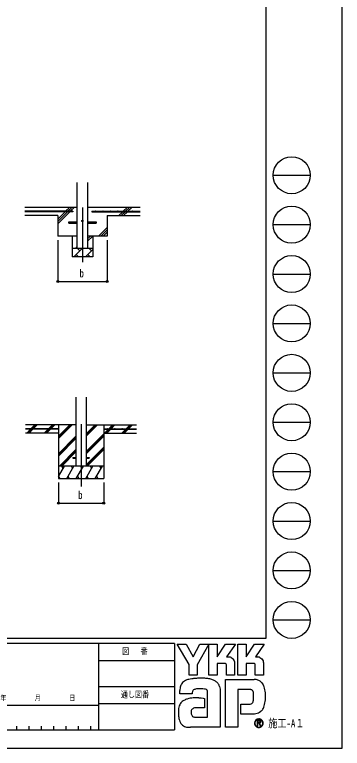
# Model space of a CAD drawing. Units: millimetres, scale not verified. Extents: x -12615 to 12615, y -8910 to 8910.
# Drawn here: x 8634 to 12615, y -8910 to 0 of the extents above; entities that cross this region are included whole.
import ezdxf
from ezdxf.enums import TextEntityAlignment as Align

# ---------------------------------------------------------------- set-up
doc = ezdxf.new("R2010")
doc.units = ezdxf.units.MM
doc.header["$LTSCALE"] = 40
for name, color, linetype in [('0-3_YKK_12', 2, 'Continuous'), ('0-4_YKK_13', 4, 'Continuous'), ('0-5_YKK_A1', 4, 'Continuous'), ('0-6_YKK_D', 6, 'Continuous'), ('0-7_YKK_ZWAK', 7, 'Continuous')]:
    doc.layers.add(name, color=color, linetype=linetype)
doc.styles.add('ＭＳ ゴシック', font='')
doc.styles.get('ＭＳ ゴシック').set_extended_font_data('MS Gothic')

msp = doc.modelspace()

# ---------------------------------------------------------------- linework, layer by layer
at = {"layer": '0-3_YKK_12'}
for p, q in [((9457.6, -2340.08), (9457.6, -3006.03)), ((9440.54, -4972.97), (9440.54, -5732.18))]:
    msp.add_line(p, q, dxfattribs=at)
at = {"layer": '0-4_YKK_13'}
for p, q in [((9292.6, -2517.08), (9395.1, -2517.08)), ((9292.6, -2533.08), (9292.6, -2517.08)), ((9292.6, -2533.08), (9395.1, -2533.08)), ((9520.1, -2517.08), (9622.6, -2517.08)), ((9520.1, -2533.08), (9622.6, -2533.08)), ((9622.6, -2517.08), (9622.6, -2533.08)), ((9340.54, -5377.68), (9340.54, -5386.68)), ((9340.54, -5377.68), (9378.04, -5377.68)), ((9340.54, -5386.68), (9378.04, -5386.68)), ((9503.04, -5377.68), (9540.54, -5377.68)), ((9503.04, -5386.68), (9540.54, -5386.68)), ((9540.54, -5377.68), (9540.54, -5386.68))]:
    msp.add_line(p, q, dxfattribs=at)
msp.add_circle((9457.6, -2505.08), 8, dxfattribs=at)
at = {"layer": '0-5_YKK_A1'}
for p, q in [((9395.1, -2840.08), (9395.1, -2040.08)), ((9520.1, -2040.08), (9520.1, -2840.08)), ((9395.1, -2340.08), (8757.6, -2340.08)), ((9342.6, -2387.58), (8757.6, -2387.58)), ((9342.6, -2392.58), (8757.6, -2392.58)), ((9157.6, -2540.08), (9305.1, -2392.58)), ((9157.6, -2483.52), (9248.54, -2392.58)), ((9157.6, -2511.8), (9276.82, -2392.58)), ((9253.54, -2387.58), (9301.04, -2340.08)), ((9281.82, -2387.58), (9329.32, -2340.08)), ((9310.1, -2387.58), (9357.6, -2340.08)), ((9342.6, -2387.58), (9342.6, -2392.58)), ((10157.6, -2340.08), (9520.1, -2340.08)), ((9572.6, -2387.58), (10157.6, -2387.58)), ((9572.6, -2387.58), (9572.6, -2392.58)), ((9572.6, -2392.58), (10157.6, -2392.58)), ((9901.04, -2440.08), (9948.54, -2392.58)), ((9929.32, -2440.08), (9976.82, -2392.58)), ((9953.54, -2387.58), (10001.04, -2340.08)), ((9957.6, -2440.08), (10005.1, -2392.58)), ((9981.82, -2387.58), (10029.32, -2340.08)), ((10010.1, -2387.58), (10057.6, -2340.08)), ((9157.6, -2440.08), (8757.6, -2440.08)), ((9157.6, -2440.08), (9157.6, -2690.08)), ((9757.6, -2440.08), (9757.6, -2690.08)), ((9757.6, -2440.08), (10157.6, -2440.08)), ((9651.04, -2690.08), (9757.6, -2583.52)), ((9679.32, -2690.08), (9757.6, -2611.8)), ((9707.6, -2690.08), (9757.6, -2640.08)), ((9395.1, -2690.08), (9157.6, -2690.08)), ((9332.6, -2690.08), (9332.6, -2940.08)), ((9520.1, -2751.75), (9581.77, -2690.08)), ((9520.1, -2723.47), (9553.49, -2690.08)), ((9757.6, -2690.08), (9520.1, -2690.08)), ((9582.6, -2690.08), (9582.6, -2940.08)), ((9582.6, -2840.08), (9332.6, -2840.08)), ((9353.34, -2940.08), (9453.34, -2840.08)), ((9375.2, -2840.08), (9395.1, -2820.18)), ((9424.79, -2868.64), (9396.23, -2840.08)), ((9566.21, -2868.64), (9537.66, -2840.08)), ((9582.6, -2940.08), (9332.6, -2940.08)), ((9381.89, -2911.53), (9410.45, -2940.08)), ((9494.76, -2940.08), (9582.6, -2852.24)), ((9523.32, -2911.53), (9551.87, -2940.08)), ((9378.04, -4645.83), (9378.04, -5482.18)), ((9503.04, -4645.83), (9503.04, -5482.18)), ((9378.04, -4982.18), (8765.54, -4982.18)), ((8832.38, -5029.68), (8879.88, -4982.18)), ((8851.38, -5024.83), (8894.02, -4982.18)), ((8860.66, -5029.68), (8908.16, -4982.18)), ((9044.51, -5029.68), (9092.01, -4982.18)), ((9058.65, -5029.68), (9106.15, -4982.18)), ((9072.79, -5029.68), (9120.29, -4982.18)), ((9165.54, -4982.18), (9165.54, -5632.18)), ((9165.54, -5149.06), (9332.43, -4982.18)), ((9165.54, -5134.92), (9318.28, -4982.18)), ((9165.54, -5120.78), (9304.14, -4982.18)), ((9503.04, -5119.93), (9640.79, -4982.18)), ((9503.04, -5105.79), (9626.65, -4982.18)), ((9503.04, -5091.65), (9612.51, -4982.18)), ((9503.04, -4982.18), (10115.54, -4982.18)), ((9715.54, -4982.18), (9715.54, -5632.18)), ((9777.14, -5029.68), (9824.64, -4982.18)), ((9791.28, -5029.68), (9838.78, -4982.18)), ((9805.43, -5029.68), (9852.93, -4982.18)), ((9989.27, -5029.68), (10036.77, -4982.18)), ((10003.42, -5029.68), (10050.92, -4982.18)), ((10017.56, -5029.68), (10065.06, -4982.18)), ((9165.54, -5029.68), (8765.54, -5029.68)), ((9165.54, -5034.68), (8765.54, -5034.68)), ((8779.88, -5082.18), (8827.38, -5034.68)), ((8794.02, -5082.18), (8841.52, -5034.68)), ((8808.16, -5082.18), (8855.66, -5034.68)), ((8846.52, -5029.68), (8848.19, -5028.02)), ((8993.41, -5080.78), (9039.51, -5034.68)), ((9006.15, -5082.18), (9053.65, -5034.68)), ((9020.29, -5082.18), (9067.79, -5034.68)), ((9165.54, -5029.68), (9165.54, -5034.68)), ((9715.54, -5029.68), (10115.54, -5029.68)), ((9715.54, -5029.68), (9715.54, -5034.68)), ((9715.54, -5034.68), (10115.54, -5034.68)), ((9724.64, -5082.18), (9772.14, -5034.68)), ((9738.78, -5082.18), (9786.28, -5034.68)), ((9752.92, -5082.18), (9800.43, -5034.68)), ((9936.77, -5082.18), (9984.27, -5034.68)), ((9950.91, -5082.18), (9998.42, -5034.68)), ((9965.06, -5082.18), (10012.56, -5034.68)), ((9165.54, -5082.18), (8765.54, -5082.18)), ((9165.54, -5332.91), (9378.04, -5120.41)), ((9165.54, -5347.05), (9378.04, -5134.55)), ((9165.54, -5361.19), (9378.04, -5148.7)), ((9503.04, -5303.78), (9715.54, -5091.28)), ((9503.04, -5317.92), (9715.54, -5105.42)), ((9503.04, -5332.06), (9715.54, -5119.56)), ((9715.54, -5082.18), (10115.54, -5082.18)), ((9503.04, -5465.91), (9715.54, -5253.41)), ((9178.4, -5482.18), (9378.04, -5282.54)), ((9192.54, -5482.18), (9378.04, -5296.68)), ((9206.69, -5482.18), (9378.04, -5310.83)), ((9503.04, -5480.05), (9715.54, -5267.55)), ((9515.05, -5482.18), (9715.54, -5281.69)), ((9715.54, -5482.18), (9165.54, -5482.18)), ((9165.54, -5607.63), (9237.97, -5482.18)), ((9222.97, -5508.17), (9207.97, -5482.18)), ((9266.84, -5632.18), (9353.44, -5482.18)), ((9338.44, -5508.16), (9323.44, -5482.18)), ((9382.31, -5632.18), (9468.91, -5482.18)), ((9453.91, -5508.17), (9438.91, -5482.18)), ((9497.78, -5632.18), (9584.38, -5482.18)), ((9569.38, -5508.17), (9554.38, -5482.18)), ((9613.25, -5632.18), (9699.85, -5482.18)), ((9684.85, -5508.16), (9669.85, -5482.18)), ((9166.37, -5606.2), (9181.37, -5632.18)), ((9281.84, -5606.2), (9296.84, -5632.18)), ((9397.31, -5606.2), (9412.31, -5632.18)), ((9512.78, -5606.2), (9527.78, -5632.18)), ((9628.25, -5606.2), (9643.25, -5632.18)), ((9165.54, -5632.18), (9715.54, -5632.18))]:
    msp.add_line(p, q, dxfattribs=at)
for centre in [(8847.6, -2385.08), (8937.6, -2385.08), (9027.6, -2385.08), (9117.6, -2385.08), (9207.6, -2385.08), (9297.6, -2385.08), (9617.6, -2385.08), (9707.6, -2385.08), (9797.6, -2385.08), (9887.6, -2385.08), (9977.6, -2385.08), (10067.6, -2385.08), (8850.54, -5027.18), (8940.54, -5027.18), (9030.54, -5027.18), (9120.54, -5027.18), (9760.54, -5027.18), (9850.54, -5027.18), (9940.54, -5027.18), (10030.54, -5027.18)]:
    msp.add_circle(centre, 2.5, dxfattribs=at)
at = {"layer": '0-6_YKK_D'}
for p, q in [((9157.6, -2740.08), (9157.6, -3241.08)), ((9757.6, -2740.08), (9757.6, -3241.08)), ((9157.6, -3240.08), (9757.6, -3240.08)), ((9165.54, -5682.18), (9165.54, -5933.18)), ((9715.54, -5682.18), (9715.54, -5933.18)), ((9165.54, -5932.18), (9715.54, -5932.18))]:
    msp.add_line(p, q, dxfattribs=at)
for centre in [(9157.6, -3240.08), (9757.6, -3240.08), (9165.54, -5932.18), (9715.54, -5932.18)]:
    msp.add_circle(centre, 12.75, dxfattribs=at)
at = {"layer": '0-7_YKK_ZWAK'}
for p, q in [((11685.06, 8325), (11685.06, -7575)), ((11775.06, -1950), (12225.06, -1950)), ((11775.06, -2550), (12225.06, -2550)), ((11775.06, -3150), (12225.06, -3150)), ((11775.06, -3750), (12225.06, -3750)), ((11775.06, -4350), (12225.06, -4350)), ((11775.06, -4950), (12225.06, -4950)), ((11775.06, -5550), (12225.06, -5550)), ((11775.06, -6150), (12225.06, -6150)), ((11775.06, -6750), (12225.06, -6750)), ((11775.06, -7350), (12225.06, -7350)), ((11685.06, -7575), (-11714.94, -7575)), ((9652.56, -7635), (6555.06, -7635)), ((9652.56, -7635), (9652.56, -8685)), ((10575.06, -7635), (9652.56, -7635)), ((10575.06, -7635), (10575.06, -8685)), ((9652.56, -7845), (10575.06, -7845)), ((9652.56, -8160), (10575.06, -8160)), ((10575.06, -8370), (9652.56, -8370)), ((6555.06, -8385), (9652.56, -8385)), ((8655.06, -8640), (8655.06, -8685)), ((8805.06, -8640), (8805.06, -8685)), ((8955.06, -8640), (8955.06, -8685)), ((9105.06, -8640), (9105.06, -8685)), ((9255.06, -8640), (9255.06, -8685)), ((9405.06, -8640), (9405.06, -8685)), ((9555.06, -8640), (9555.06, -8685)), ((6555.06, -8685), (9652.56, -8685)), ((9652.56, -8685), (10575.06, -8685)), ((11600.02, -8651.94), (11600.02, -8651.94))]:
    msp.add_line(p, q, dxfattribs=at)
for points in [[(-12615, -8910), (12615, -8910), (12615, 8910), (-12615, 8910)], [(10608.06, -7644), (10718.49, -7644), (10801.41, -7800.3), (10884.12, -7644), (10994.63, -7644), (10853.01, -7895.97), (10853.01, -8022.4), (10752.29, -8022.4), (10752.29, -7892.57)]]:
    msp.add_lwpolyline(points, close=True, dxfattribs=at)
for points in [[(11191.64, -7879.83), (11096.31, -7879.83), (11096.31, -8022.29), (10994.74, -8022.29), (10994.74, -7644), (11096.31, -7644), (11096.31, -7798.75), (11196.21, -7644), (11315.52, -7644), (11208.48, -7800.64), (11212.27, -7800.64), (11216.46, -7800.64), (11220.76, -7800.64), (11224.9, -7800.64), (11228.6, -7800.64), (11231.58, -7800.64), (11233.57, -7800.64), (11234.3, -7800.64)], [(11542.53, -7879.83), (11447.31, -7879.83), (11447.31, -8022.4), (11345.69, -8022.4), (11345.69, -7644), (11447.31, -7644), (11447.31, -7798.75), (11547.1, -7644), (11666.41, -7644), (11559.37, -7800.64), (11563.2, -7800.64), (11567.41, -7800.64), (11571.71, -7800.64), (11575.84, -7800.64), (11579.52, -7800.64), (11582.49, -7800.64), (11584.47, -7800.64), (11585.19, -7800.64)], [(11263.52, -7806.64), (11275.65, -7813.57), (11285.92, -7822.6), (11294.18, -7833.36), (11300.27, -7845.45), (11304.03, -7858.49), (11305.32, -7872.11), (11305.32, -8022.65), (11206.23, -8022.65), (11206.23, -7894.23)], [(11614.45, -7806.64), (11626.61, -7813.57), (11636.92, -7822.6), (11645.22, -7833.36), (11651.35, -7845.45), (11655.14, -7858.49), (11656.44, -7872.11), (11656.44, -8022.4), (11557.12, -8022.4), (11557.12, -7894.23)], [(11486.61, -8194.52), (11343.58, -8194.52), (11343.58, -8655), (11193.69, -8655), (11193.69, -8072.37), (11542.06, -8072.37)], [(10814.39, -8196.93), (10807.42, -8200.86), (10801.98, -8205.65), (10797.86, -8211.25), (10794.88, -8217.59), (10792.82, -8224.59), (10791.48, -8232.21), (10790.67, -8240.37), (10790.19, -8249), (10640.23, -8249.37), (10640.67, -8228.86), (10641.5, -8205.82)], [(11123.13, -8157.5), (11127.38, -8174.71), (11129.79, -8193.13), (11130.55, -8212.76), (11130.55, -8655), (10768.66, -8655)], [(10871.84, -8296.58), (10900.22, -8298.46), (10922.53, -8300.96), (10937.13, -8303.3), (10942.36, -8304.7), (10942.36, -8419.42), (10925.77, -8417.67), (10907.57, -8416.68), (10888.94, -8416.3), (10871.06, -8416.36), (10855.1, -8416.69), (10842.25, -8417.13), (10833.68, -8417.51), (10830.56, -8417.68), (10817.59, -8420.05), (10806.4, -8423.76), (10797.01, -8428.84), (10789.4, -8435.31), (10783.58, -8443.19), (10779.55, -8452.51), (10777.31, -8463.3), (10776.86, -8475.57), (10778.29, -8489.07), (10781.15, -8500.22), (10785.28, -8509.25), (10790.48, -8516.37), (10796.58, -8521.78), (10803.4, -8525.72), (10810.76, -8528.37), (10818.48, -8529.97), (10977.79, -8529.97), (10977.79, -8235.22), (10977.83, -8229.38), (10977.53, -8223.66), (10976.78, -8218.16), (10975.5, -8212.94), (10973.59, -8208.07), (10970.96, -8203.64), (10967.51, -8199.72), (10963.16, -8196.37)], [(10963.16, -8196.37), (10953.82, -8192.71), (10938.88, -8189.6), (10919.82, -8187.31), (10898.12, -8186.08), (10875.25, -8186.18), (10852.69, -8187.85)], [(11636.14, -8113.54), (11645.92, -8125.87), (11653.24, -8137.83), (11658.35, -8148.65)], [(11537.48, -8282.99), (11537.29, -8263.9), (11536.38, -8246.69), (11534.23, -8231.59), (11530.31, -8218.78)], [(11623.69, -8462.91), (11609.85, -8473.67), (11595.43, -8482.13), (11580.55, -8488.44), (11565.3, -8492.76), (11549.8, -8495.23), (11534.16, -8496.03), (11380.08, -8496.03), (11380.08, -8374.99), (11466.96, -8374.99), (11482.98, -8374.77), (11497.07, -8373.4), (11509.16, -8369.86)], [(11623.82, -8587.79), (11623.75, -8586.03), (11623.53, -8584.34), (11623.16, -8582.71), (11622.66, -8581.16), (11622.01, -8579.69), (11621.22, -8578.31), (11620.3, -8577.02), (11619.24, -8575.84), (11617.85, -8574.61), (11616.31, -8573.54), (11614.62, -8572.63), (11612.79, -8571.88), (11610.84, -8571.29), (11608.75, -8570.87), (11606.55, -8570.61), (11604.23, -8570.53), (11581.5, -8570.53), (11581.5, -8637.42), (11588.37, -8637.42), (11588.37, -8577.35), (11604.23, -8577.35), (11605.87, -8577.41), (11607.41, -8577.57), (11608.85, -8577.83), (11610.19, -8578.2), (11611.42, -8578.67), (11612.53, -8579.24), (11613.52, -8579.9), (11614.4, -8580.67)], [(11617.08, -8587.79), (11616.66, -8591.01), (11615.51, -8593.54), (11613.78, -8595.47), (11611.64, -8596.87), (11609.23, -8597.83), (11606.71, -8598.42), (11604.25, -8598.72), (11601.99, -8598.8), (11596.03, -8598.8), (11599.04, -8603.91), (11618.68, -8637.65), (11626.54, -8637.65), (11607.6, -8605.17), (11609.37, -8604.82), (11611.07, -8604.37), (11612.67, -8603.83), (11614.19, -8603.2), (11615.6, -8602.47), (11616.92, -8601.65), (11618.14, -8600.73), (11619.24, -8599.73)]]:
    msp.add_lwpolyline(points, dxfattribs=at)
for centre in [(12000.06, -1950), (12000.06, -2550), (12000.06, -3150), (12000.06, -3750), (12000.06, -4350), (12000.06, -4950), (12000.06, -5550), (12000.06, -6150), (12000.06, -6750), (12000.06, -7350)]:
    msp.add_circle(centre, 225, dxfattribs=at)
for centre, radius, start, end in [((11234.45, -7875.57), 74.93, 78.26798, 90.11215), ((11235.52, -7870.11), 69.37, 66.19963, 78.22058), ((11585.34, -7875.7), 75.07, 78.27851, 90.10826), ((11586.37, -7870.44), 69.7, 66.2483, 78.23226), ((11192.17, -7893.88), 14.06, 358.57817, 92.1683), ((11543.13, -7893.81), 14, 358.29941, 92.43455), ((10754.79, -8184.02), 108.55, 122.60463, 137.83438), ((10769.15, -8207.24), 135.84, 108.37421, 122.42809), ((10791.88, -8288.08), 219.75, 100.93159, 107.35499), ((10866.16, -8648.45), 587.69, 97.86054, 101.37938), ((10901.03, -8890.74), 832.48, 94.90201, 97.9576), ((10903.41, -8910.14), 852, 91.6169, 94.94971), ((10900.11, -8772.18), 714.01, 87.51794, 91.66439), ((10909.38, -8573.33), 514.94, 81.92631, 87.59083), ((10936.76, -8385.69), 325.32, 73.67137, 82.05943), ((10977.38, -8249.75), 183.45, 60.60528, 73.9085), ((10994.01, -8216.59), 146.41, 52.17347, 59.90542), ((11008.88, -8197.34), 122.08, 43.55042, 52.14561), ((11536.36, -8232.64), 160.37, 78.73198, 87.96551), ((11541.07, -8208.59), 135.87, 69.03034, 78.69541), ((11545.45, -8196.9), 123.38, 59.39484, 68.9885), ((11547.48, -8193.34), 119.28, 50.3012, 59.3616), ((11546.74, -8194.18), 120.4, 42.05209, 50.28551), ((10913.41, -8221.38), 272.36, 171.55622, 176.72493), ((10821.12, -8207.6), 179.04, 163.48385, 171.57982), ((10774.82, -8193.86), 130.74, 152.2125, 163.4865), ((10754.81, -8183.52), 108.22, 138.03852, 152.12015), ((10853.97, -8290.89), 101.95, 102.4979, 112.84632), ((10873.7, -8375.98), 189.3, 96.37207, 102.75341), ((11017.07, -8189.43), 110.69, 34.48659, 43.50182), ((11017.13, -8189.26), 110.55, 25.58915, 34.43128), ((11007.29, -8193.87), 121.41, 17.43089, 25.54591), ((11487.42, -8268.03), 73.52, 77.94572, 90.63794), ((11493.81, -8238.05), 42.86, 60.20991, 77.92418), ((11487.28, -8228.44), 188.76, 14.76267, 25.00486), ((11371.51, -8259.99), 308.76, 7.9139, 14.95041), ((11497.96, -8230.26), 34.04, 39.8078, 59.75378), ((11492.14, -8234.71), 41.37, 22.65544, 39.38165), ((11196.61, -8284.73), 340.88, 355.2339, 0.29193), ((11255.87, -8276.8), 425.61, 2.54376, 8.01251), ((11189.59, -8280.29), 491.98, 357.76419, 2.60674), ((10754.78, -8438.01), 127.65, 142.04688, 153.80771), ((10750.42, -8434.88), 122.29, 130.60221, 141.94427), ((10757.63, -8443.54), 133.55, 120.60724, 130.53081), ((10771.85, -8467.72), 161.6, 112.58838, 120.58162), ((10790.98, -8513.7), 211.4, 106.61303, 112.59024), ((10821.07, -8614.84), 316.93, 99.87193, 106.59825), ((10837.93, -8709.82), 413.39, 94.78469, 99.91711), ((10846.14, -8804.31), 508.24, 90.80099, 94.81812), ((10847.39, -8874.68), 578.61, 87.57779, 90.82714), ((11495.16, -8338.28), 34.54, 293.91672, 314.09376), ((11490.45, -8334.13), 40.8, 314.78099, 333.92928), ((11460.15, -8319.42), 74.48, 334.00676, 347.34989), ((11377.49, -8300.27), 159.33, 347.14308, 355.40008), ((11307.45, -8294.38), 373.25, 347.15166, 352.97565), ((11208.51, -8281.51), 473.02, 352.8937, 357.82206), ((10914.4, -8470.46), 291.87, 174.55588, 182.47272), ((10826.95, -8462.09), 204.02, 164.97537, 174.56739), ((10777.37, -8448.87), 152.71, 153.89178, 164.94341), ((11523.69, -8350.16), 150.71, 311.57033, 318.66243), ((11506.24, -8334.86), 173.92, 318.67367, 325.29112), ((11551.08, -8368.28), 118.04, 326.23251, 339.61931), ((11440.22, -8325.35), 236.92, 339.22498, 347.31457), ((11077.49, -8467.89), 454.94, 181.90948, 187.89042), ((10886.08, -8494.82), 261.65, 187.80471, 196.36971), ((11600.11, -8604.57), 52.92, 90.09157, 179.92363), ((11600.1, -8604.47), 52.82, 44.93442, 90.08536), ((10785.01, -8524.67), 156.26, 196.3102, 208.20993), ((10741.01, -8548.09), 106.41, 208.29777, 223.35561), ((10731.08, -8556.83), 93.2, 223.64205, 239.63663), ((10739.32, -8541.84), 110.3, 239.8785, 253.65355), ((11599.78, -8604.63), 52.6, 179.86065, 225.14399), ((11599.77, -8604.4), 47.06, 134.8007, 180.12175), ((11599.58, -8604.7), 46.87, 179.75513, 225.29722), ((11600.03, -8604.63), 52.77, 224.94536, 269.98445), ((11599.91, -8604.13), 46.97, 89.86602, 135.149), ((11599.93, -8605.12), 46.82, 224.62822, 270.10973), ((11600.12, -8604.49), 47.33, 45.03108, 90.11509), ((11600.03, -8604.37), 53.04, 269.98802, 314.93777), ((11599.95, -8604.42), 47.52, 270.09072, 359.90926), ((11607.02, -8587.51), 10.06, 358.3894, 42.86139), ((11607.22, -8588.27), 16.6, 316.37674, 1.6565), ((11600.15, -8604.5), 47.31, 0.00643, 45.07115), ((11600.52, -8604.31), 52.41, 359.78949, 45.13288), ((11600.39, -8604.71), 52.54, 314.92572, 0.23508), ((10754.4, -8490.03), 164.26, 253.69102, 263.74909), ((10767.18, -8376.29), 278.71, 263.68487, 270.30455)]:
    msp.add_arc(centre, radius, start, end, dxfattribs=at)

# ---------------------------------------------------------------- texts
at = {"layer": '0-6_YKK_D', "style": 'ＭＳ ゴシック', "width": 0.8}
for p in [(9421.6, -3220.08), (9404.54, -5912.18)]:
    msp.add_text('b', height=98.97, dxfattribs=at).set_placement(p, align=Align.BOTTOM_LEFT)
at = {"layer": '0-7_YKK_ZWAK', "style": 'ＭＳ ゴシック', "width": 0.8}
for s, height, p in [('図\u3000 番', 76.98, (9940.21, -7792.5)), ('年        月        日', 65.98, (8459.72, -8349.64)), ('通し図番', 76.98, (9923.41, -8317.5)), ('施工-A１', 98.97, (11715.06, -8685))]:
    msp.add_text(s, height=height, dxfattribs=at).set_placement(p, align=Align.BOTTOM_LEFT)

doc.saveas('drawing.dxf')
